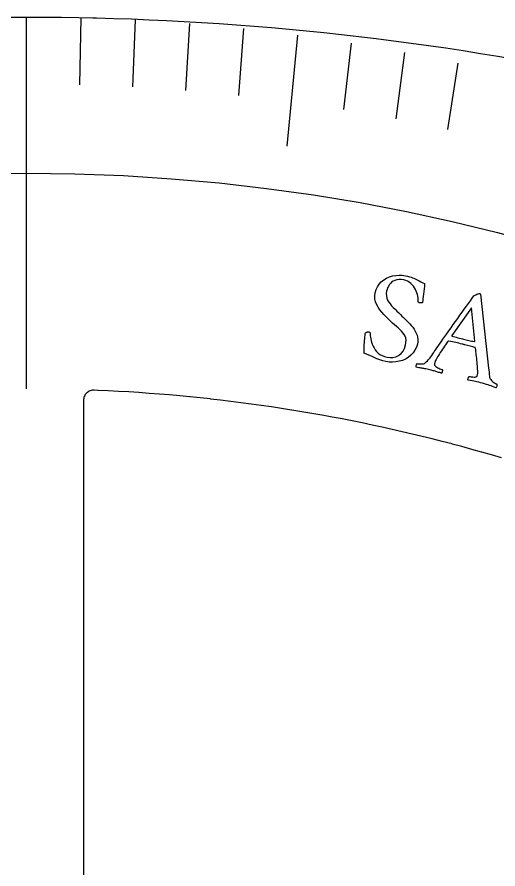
# Model space of a CAD drawing. Header units: millimetres. Extents: x -70 to 70, y -70 to 70.
# Drawn here: x -0.23 to 11.58, y 49.29 to 70.2 of the extents above; entities that cross this region are included whole.
import ezdxf

# ---------------------------------------------------------------- set-up
doc = ezdxf.new("R2010")
doc.units = ezdxf.units.MM
for name, color, linetype in [('CUT_INNER', 6, 'Continuous'), ('CUT_OUTER', 1, 'Continuous'), ('ENGRAVE', 7, 'Continuous'), ('ENGRAVE_FINE', 8, 'Continuous'), ('TEXT', 5, 'Continuous')]:
    doc.layers.add(name, color=color, linetype=linetype)

msp = doc.modelspace()

# ---------------------------------------------------------------- linework, layer by layer
at = {"layer": 'CUT_INNER'}
msp.add_lwpolyline([(11.6639, 59.3805), (11.4239, 59.4509), (11.4224, 59.4513), (11.182, 59.5202), (11.1805, 59.5207), (10.9397, 59.5881), (10.9382, 59.5885), (10.6969, 59.6545), (10.6954, 59.6549), (10.4538, 59.7194), (10.4523, 59.7198), (10.2102, 59.7828), (10.2087, 59.7832), (9.9663, 59.8447), (9.9648, 59.845), (9.722, 59.9051), (9.7205, 59.9054), (9.4773, 59.964), (9.4758, 59.9643), (9.2323, 60.0214), (9.2308, 60.0217), (8.9869, 60.0773), (8.9854, 60.0776), (8.7412, 60.1317), (8.7397, 60.132), (8.4952, 60.1845), (8.4937, 60.1849), (8.2488, 60.2359), (8.2473, 60.2362), (8.0022, 60.2858), (8.0007, 60.2861), (7.7552, 60.3341), (7.7537, 60.3344), (7.5079, 60.3809), (7.5064, 60.3812), (7.2604, 60.4263), (7.2589, 60.4265), (7.0126, 60.47), (7.0111, 60.4703), (6.7645, 60.5123), (6.763, 60.5126), (6.5161, 60.5531), (6.5146, 60.5533), (6.2676, 60.5923), (6.2661, 60.5925), (6.0187, 60.63), (6.0172, 60.6302), (5.7697, 60.6661), (5.7682, 60.6664), (5.5204, 60.7008), (5.5189, 60.701), (5.271, 60.7339), (5.2694, 60.7341), (5.0213, 60.7655), (5.0198, 60.7656), (4.7714, 60.7955), (4.7699, 60.7957), (4.5214, 60.824), (4.5199, 60.8242), (4.2712, 60.851), (4.2697, 60.8511), (4.0208, 60.8764), (4.0193, 60.8766), (3.7703, 60.9003), (3.7688, 60.9005), (3.5196, 60.9227), (3.5181, 60.9228), (3.2689, 60.9435), (3.2673, 60.9436), (3.0179, 60.9628), (3.0164, 60.9629), (2.7669, 60.9806), (2.7654, 60.9807), (2.5158, 60.9968), (2.5142, 60.9969), (2.2645, 61.0114), (2.263, 61.0115), (2.0132, 61.0246), (2.0117, 61.0246), (1.7618, 61.0361), (1.7603, 61.0362), (1.664, 61.04), (1.6388, 61.0398), (1.6138, 61.037), (1.5892, 61.0317), (1.5653, 61.024), (1.5422, 61.0139), (1.5203, 61.0015), (1.4998, 60.987), (1.4808, 60.9705), (1.4635, 60.9522), (1.4482, 60.9322), (1.435, 60.9108), (1.424, 60.8882), (1.4153, 60.8646), (1.409, 60.8402), (1.4053, 60.8154), (1.404, 60.7902), (1.404, 37.6921)], dxfattribs=at)
at = {"layer": 'CUT_OUTER'}
msp.add_lwpolyline([(-0.4307, 70.1987), (0, 70.2), (0.4307, 70.1987), (0.8615, 70.1947), (1.2922, 70.1881), (1.6308, 70.1808), (1.722, 70.1789), (2.1526, 70.167), (2.5831, 70.1525), (3.0135, 70.1353), (3.4438, 70.1155), (3.8739, 70.093), (4.304, 70.0679), (4.7338, 70.0402), (5.1635, 70.0098), (5.5929, 69.9768), (6.0222, 69.9412), (6.4512, 69.9029), (6.88, 69.862), (7.3086, 69.8185), (7.7368, 69.7724), (8.1648, 69.7236), (8.5925, 69.6722), (9.0198, 69.6181), (9.4468, 69.5615), (9.8735, 69.5022), (10.2997, 69.4403), (10.7256, 69.3758), (11.1511, 69.3087), (11.5761, 69.239), (12.0008, 69.1666)], dxfattribs=at)
at = {"layer": 'ENGRAVE'}
msp.add_lwpolyline([(0, 70.2), (0, 61.074)], dxfattribs=at)
msp.add_circle((0, 20.0601), 46.307, dxfattribs=at)
at = {"layer": 'ENGRAVE_FINE'}
for points in [[(1.3367, 70.1822), (1.3054, 68.5397)], [(2.6721, 70.1287), (2.6096, 68.4871)], [(4.0051, 70.0398), (3.9113, 68.3993)], [(5.3345, 69.9154), (5.2095, 68.2767)], [(6.659, 69.7558), (6.3986, 67.0283)], [(7.9775, 69.5613), (7.7901, 67.9276)], [(9.2887, 69.3321), (9.0703, 67.7016)], [(10.5916, 69.0686), (10.3421, 67.4418)]]:
    msp.add_lwpolyline(points, dxfattribs=at)
at = {"layer": 'TEXT'}
for points in [[(9.3136, 63.8477), (9.3626, 63.8366), (9.4069, 63.8249), (9.4466, 63.8127), (9.4816, 63.8), (9.5144, 63.7865), (9.5474, 63.7718), (9.5805, 63.7561), (9.6138, 63.7393), (9.6493, 63.721), (9.6889, 63.7009), (9.7326, 63.679), (9.7804, 63.6554), (9.776, 63.5921), (9.7704, 63.5281), (9.7635, 63.4634), (9.7553, 63.3979), (9.7469, 63.3362), (9.7393, 63.2829), (9.7325, 63.238), (9.7266, 63.2015), (9.7247, 63.1941), (9.7193, 63.1885), (9.7106, 63.1847), (9.6983, 63.1828), (9.6851, 63.1821), (9.6734, 63.1821), (9.663, 63.1828), (9.6542, 63.1843), (9.6435, 63.1875), (9.6345, 63.192), (9.627, 63.1979), (9.6211, 63.2051), (9.6229, 63.2361), (9.622, 63.2702), (9.6182, 63.3075), (9.6118, 63.3479), (9.6023, 63.3898), (9.5895, 63.4315), (9.5734, 63.4732), (9.554, 63.5147), (9.5312, 63.555), (9.5048, 63.5928), (9.4748, 63.6284), (9.4412, 63.6615), (9.4039, 63.6908), (9.3626, 63.7148), (9.3173, 63.7336), (9.268, 63.7471), (9.2047, 63.7569), (9.1471, 63.7584), (9.095, 63.7515), (9.0485, 63.7363), (9.0073, 63.7148), (8.9708, 63.6889), (8.939, 63.6587), (8.912, 63.6242), (8.8894, 63.5873), (8.8711, 63.5499), (8.857, 63.5121), (8.8471, 63.4739), (8.839, 63.4132), (8.8405, 63.3559), (8.8513, 63.3022), (8.8716, 63.2519), (8.8989, 63.2041), (8.9312, 63.1578), (8.9684, 63.1129), (9.0105, 63.0695), (9.055, 63.0265), (9.0996, 62.983), (9.1442, 62.939), (9.1888, 62.8946), (9.2233, 62.8614), (9.2596, 62.8266), (9.2976, 62.7902), (9.3373, 62.752), (9.3772, 62.7123), (9.4159, 62.6711), (9.4533, 62.6285), (9.4895, 62.5844), (9.5227, 62.5388), (9.5513, 62.4914), (9.5752, 62.4423), (9.5944, 62.3915), (9.6075, 62.3392), (9.6132, 62.2854), (9.6113, 62.2302), (9.6019, 62.1735), (9.5774, 62.0928), (9.5423, 62.0198), (9.4967, 61.9544), (9.4407, 61.8966), (9.3769, 61.8468), (9.3082, 61.8056), (9.2346, 61.773), (9.1559, 61.7489), (9.0746, 61.7337), (8.9933, 61.7278), (8.9117, 61.7312), (8.8299, 61.7439), (8.7538, 61.7623), (8.68, 61.7846), (8.6084, 61.8109), (8.539, 61.8412), (8.4724, 61.8723), (8.4092, 61.9009), (8.3493, 61.9271), (8.2928, 61.9508), (8.293, 61.9999), (8.294, 62.0506), (8.2959, 62.1027), (8.2988, 62.1563), (8.3021, 62.209), (8.3056, 62.2583), (8.3093, 62.3042), (8.3131, 62.3468), (8.3167, 62.3838), (8.3198, 62.4129), (8.3225, 62.4343), (8.3246, 62.4478), (8.3344, 62.4539), (8.3448, 62.4593), (8.3556, 62.4639), (8.3669, 62.4679), (8.3783, 62.4707), (8.3898, 62.4721), (8.4011, 62.472), (8.4124, 62.4705), (8.425, 62.4661), (8.4342, 62.4587), (8.4398, 62.4482), (8.4419, 62.4346), (8.4431, 62.4089), (8.4461, 62.3784), (8.4508, 62.3431), (8.4572, 62.3032), (8.4662, 62.2602), (8.4787, 62.2159), (8.4946, 62.1703), (8.5139, 62.1233), (8.5374, 62.0769), (8.5658, 62.0331), (8.5993, 61.9917), (8.6378, 61.9528), (8.6823, 61.918), (8.7339, 61.889), (8.7926, 61.8658), (8.8586, 61.8482), (8.9318, 61.8392), (9.003, 61.8436), (9.0722, 61.8616), (9.1395, 61.8931), (9.2001, 61.9379), (9.2492, 61.9958), (9.2867, 62.067), (9.3127, 62.1513), (9.3227, 62.214), (9.3237, 62.2711), (9.3157, 62.3227), (9.2987, 62.3687), (9.2747, 62.4113), (9.2457, 62.4523), (9.2117, 62.4919), (9.1727, 62.5301), (9.1304, 62.5681), (9.0863, 62.6072), (9.0405, 62.6474), (8.993, 62.6888), (8.9404, 62.7376), (8.8871, 62.7883), (8.833, 62.8409), (8.7781, 62.8955), (8.7257, 62.9524), (8.679, 63.0121), (8.6379, 63.0744), (8.6026, 63.1395), (8.5762, 63.2076), (8.5616, 63.2786), (8.5591, 63.3526), (8.5685, 63.4297), (8.5901, 63.5093), (8.622, 63.5812), (8.6642, 63.6455), (8.7167, 63.702), (8.7771, 63.7505), (8.8431, 63.7905), (8.9146, 63.8219), (8.9916, 63.8449), (9.0716, 63.8591), (9.1519, 63.8643), (9.2326, 63.8605), (9.3136, 63.8477)], [(10.0062, 61.9683), (10.0093, 61.9728), (10.0184, 61.986), (10.0337, 62.0081), (10.055, 62.0391), (10.0816, 62.0776), (10.1124, 62.1224), (10.1475, 62.1735), (10.187, 62.231), (10.23, 62.2932), (10.2759, 62.3588), (10.3245, 62.4276), (10.376, 62.4997), (10.4292, 62.574), (10.483, 62.6494), (10.5374, 62.7259), (10.5925, 62.8034), (10.6474, 62.8807), (10.7014, 62.9562), (10.7544, 63.0301), (10.8065, 63.1023), (10.8567, 63.1714), (10.904, 63.2362), (10.9483, 63.2967), (10.9896, 63.3529), (11.0014, 63.3638), (11.0173, 63.3745), (11.0373, 63.385), (11.0614, 63.3953), (11.0858, 63.4039), (11.1064, 63.4091), (11.1234, 63.4111), (11.1367, 63.4098), (11.1397, 63.4089), (11.1419, 63.408), (11.1436, 63.4071), (11.1445, 63.4061), (11.1454, 63.4049), (11.1469, 63.4034), (11.1489, 63.4015), (11.1515, 63.3992), (11.3521, 61.5799), (11.3606, 61.4903), (11.3673, 61.4232), (11.372, 61.3786), (11.375, 61.3566), (11.38, 61.3372), (11.3891, 61.3179), (11.4022, 61.2988), (11.4193, 61.2799), (11.4386, 61.2619), (11.4584, 61.2457), (11.4787, 61.2312), (11.4995, 61.2185), (11.5187, 61.208), (11.5342, 61.1999), (11.5459, 61.1944), (11.554, 61.1914), (11.5567, 61.1809), (11.5569, 61.1689), (11.5545, 61.1552), (11.5496, 61.14), (11.5439, 61.1255), (11.5391, 61.1145), (11.5352, 61.1067), (11.5323, 61.1023), (11.4893, 61.1177), (11.4486, 61.1321), (11.4101, 61.1457), (11.3739, 61.1584), (11.337, 61.1708), (11.2964, 61.1836), (11.2521, 61.1967), (11.2042, 61.2101), (11.1534, 61.2236), (11.107, 61.2352), (11.0648, 61.2449), (11.027, 61.2528), (10.9891, 61.2603), (10.9466, 61.2688), (10.8996, 61.2782), (10.848, 61.2885), (10.8446, 61.2974), (10.8436, 61.3083), (10.845, 61.321), (10.8487, 61.3357), (10.8541, 61.3499), (10.8601, 61.3614), (10.8669, 61.3702), (10.8744, 61.3762), (10.8906, 61.3727), (10.9111, 61.3695), (10.9358, 61.3667), (10.9648, 61.3642), (10.9938, 61.3629), (11.0183, 61.3639), (11.0384, 61.3671), (11.054, 61.3726), (11.0615, 61.3786), (11.0681, 61.3874), (11.0737, 61.399), (11.0784, 61.4134), (11.0816, 61.4305), (11.0836, 61.4531), (11.0843, 61.4814), (11.0838, 61.5152), (11.0823, 61.5532), (11.08, 61.5937), (11.0768, 61.6367), (11.0729, 61.6823), (11.0684, 61.7289), (11.0637, 61.7748), (11.0589, 61.8202), (11.0538, 61.865), (11.0489, 61.9075), (11.0443, 61.9461), (11.0402, 61.9808), (11.0366, 62.0116), (11.0336, 62.0368), (11.0314, 62.0548), (11.0301, 62.0656), (11.0297, 62.0692), (11.0294, 62.0697), (11.0285, 62.0712), (11.027, 62.0737), (11.025, 62.0772), (11.0225, 62.0808), (11.0199, 62.0836), (11.017, 62.0856), (11.0139, 62.0868), (10.9891, 62.0948), (10.9613, 62.1031), (10.9307, 62.1117), (10.8971, 62.1207), (10.8627, 62.1296), (10.8295, 62.1381), (10.7975, 62.1463), (10.7667, 62.1542), (10.7587, 62.1563), (10.7508, 62.1583), (10.7428, 62.1603), (10.7348, 62.1624), (10.7271, 62.1643), (10.7197, 62.1662), (10.7128, 62.168), (10.7062, 62.1697), (10.6602, 62.1812), (10.6177, 62.1916), (10.5788, 62.2009), (10.5433, 62.2091), (10.5072, 62.2169), (10.4661, 62.2253), (10.4201, 62.2343), (10.3692, 62.2438), (10.3673, 62.244), (10.3649, 62.2436), (10.3619, 62.2427), (10.3584, 62.2414), (10.3551, 62.24), (10.3528, 62.239), (10.3514, 62.2384), (10.3509, 62.2382), (10.3484, 62.2346), (10.341, 62.2238), (10.3287, 62.2058), (10.3114, 62.1805), (10.2908, 62.1503), (10.2682, 62.1175), (10.2437, 62.0819), (10.2174, 62.0436), (10.1907, 62.0045), (10.1655, 61.9666), (10.1416, 61.9298), (10.119, 61.8941), (10.0969, 61.8591), (10.078, 61.8267), (10.0626, 61.7968), (10.0505, 61.7694), (10.0408, 61.7446), (10.0329, 61.7223), (10.0266, 61.7026), (10.0219, 61.6855), (10.021, 61.6681), (10.0265, 61.6511), (10.0386, 61.6344), (10.0572, 61.6181), (10.0795, 61.6027), (10.1026, 61.589), (10.1264, 61.5769), (10.1511, 61.5666), (10.1739, 61.5581), (10.192, 61.5515), (10.2053, 61.547), (10.2139, 61.5445), (10.2157, 61.5389), (10.2162, 61.53), (10.2155, 61.5179), (10.2135, 61.5025), (10.2107, 61.4866), (10.2072, 61.4733), (10.203, 61.4624), (10.1983, 61.454), (10.17, 61.4626), (10.1439, 61.4707), (10.1199, 61.4783), (10.0981, 61.4853), (10.0773, 61.492), (10.0566, 61.4988), (10.0358, 61.5055), (10.015, 61.5122), (9.9925, 61.5191), (9.9666, 61.5264), (9.9373, 61.5341), (9.9045, 61.5421), (9.8713, 61.5498), (9.8408, 61.5564), (9.8129, 61.562), (9.7876, 61.5665), (9.7637, 61.5704), (9.7398, 61.5744), (9.7159, 61.5783), (9.692, 61.5822), (9.6665, 61.5865), (9.6378, 61.5914), (9.6061, 61.5971), (9.5711, 61.6035), (9.5695, 61.609), (9.5695, 61.6177), (9.571, 61.6297), (9.574, 61.6448), (9.578, 61.6603), (9.5823, 61.6735), (9.5869, 61.6843), (9.5917, 61.6927), (9.6085, 61.6898), (9.6307, 61.6875), (9.6582, 61.6859), (9.691, 61.6848), (9.7239, 61.6859), (9.7517, 61.6904), (9.7742, 61.6984), (9.7916, 61.71), (9.8216, 61.7358), (9.8504, 61.7638), (9.8778, 61.7939), (9.9039, 61.8263), (9.9294, 61.8603), (9.9549, 61.8953), (9.9806, 61.9313), (10.0062, 61.9683)], [(10.9269, 63.0651), (10.4507, 62.382), (10.4507, 62.3816), (10.4507, 62.3803), (10.4507, 62.3782), (10.4507, 62.3753), (10.4509, 62.3723), (10.4515, 62.37), (10.4525, 62.3685), (10.4539, 62.3678), (10.4855, 62.3584), (10.52, 62.3484), (10.5576, 62.3379), (10.5982, 62.3268), (10.6383, 62.316), (10.6742, 62.3064), (10.706, 62.298), (10.7336, 62.2909), (10.7695, 62.282), (10.8037, 62.2739), (10.8361, 62.2666), (10.8669, 62.2602), (10.8975, 62.254), (10.9295, 62.2474), (10.9629, 62.2404), (10.9977, 62.233), (11.0007, 62.2328), (11.0034, 62.2337), (11.0058, 62.2357), (11.0078, 62.2389), (11.0094, 62.2422), (11.0105, 62.2445), (11.0112, 62.2459), (11.0114, 62.2464)]]:
    msp.add_lwpolyline(points, close=True, dxfattribs=at)

doc.saveas('drawing.dxf')
